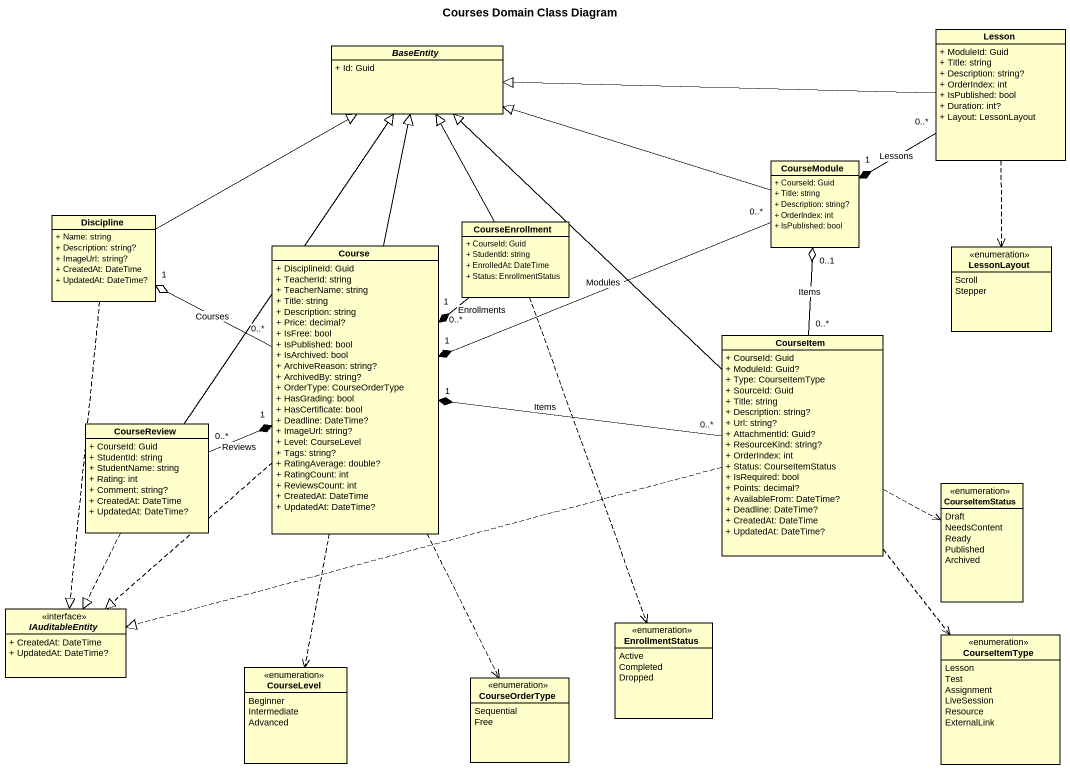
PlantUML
@startuml
title Courses Domain Class Diagram
hide circle
hide empty members
skinparam classAttributeIconSize 0
abstract class BaseEntity {
  + Id: Guid
}
class Lesson {
  + ModuleId: Guid
  + Title: string
  + Description: string?
  + OrderIndex: int
  + IsPublished: bool
  + Duration: int?
  + Layout: LessonLayout
}
class CourseModule {
  + CourseId: Guid
  + Title: string
  + Description: string?
  + OrderIndex: int
  + IsPublished: bool
}
class Discipline {
  + Name: string
  + Description: string?
  + ImageUrl: string?
  + CreatedAt: DateTime
  + UpdatedAt: DateTime?
}
class CourseEnrollment {
  + CourseId: Guid
  + StudentId: string
  + EnrolledAt: DateTime
  + Status: EnrollmentStatus
}
class Course {
  + DisciplineId: Guid
  + TeacherId: string
  + TeacherName: string
  + Title: string
  + Description: string
  + Price: decimal?
  + IsFree: bool
  + IsPublished: bool
  + IsArchived: bool
  + ArchiveReason: string?
  + ArchivedBy: string?
  + OrderType: CourseOrderType
  + HasGrading: bool
  + HasCertificate: bool
  + Deadline: DateTime?
  + ImageUrl: string?
  + Level: CourseLevel
  + Tags: string?
  + RatingAverage: double?
  + RatingCount: int
  + ReviewsCount: int
  + CreatedAt: DateTime
  + UpdatedAt: DateTime?
}
enum LessonLayout {
  Scroll
  Stepper
}
class CourseItem {
  + CourseId: Guid
  + ModuleId: Guid?
  + Type: CourseItemType
  + SourceId: Guid
  + Title: string
  + Description: string?
  + Url: string?
  + AttachmentId: Guid?
  + ResourceKind: string?
  + OrderIndex: int
  + Status: CourseItemStatus
  + IsRequired: bool
  + Points: decimal?
  + AvailableFrom: DateTime?
  + Deadline: DateTime?
  + CreatedAt: DateTime
  + UpdatedAt: DateTime?
}
class CourseReview {
  + CourseId: Guid
  + StudentId: string
  + StudentName: string
  + Rating: int
  + Comment: string?
  + CreatedAt: DateTime
  + UpdatedAt: DateTime?
}
enum CourseItemStatus {
  Draft
  NeedsContent
  Ready
  Published
  Archived
}
interface IAuditableEntity {
  + CreatedAt: DateTime
  + UpdatedAt: DateTime?
}
enum EnrollmentStatus {
  Active
  Completed
  Dropped
}
enum CourseLevel {
  Beginner
  Intermediate
  Advanced
}
enum CourseItemType {
  Lesson
  Test
  Assignment
  LiveSession
  Resource
  ExternalLink
}
enum CourseOrderType {
  Sequential
  Free
}
Lesson -left-|> BaseEntity
Lesson ..> LessonLayout
CourseModule -left-|> BaseEntity
CourseModule "1" *-right- "0..*" Lesson : Lessons
CourseModule "0..1" o-- "0..*" CourseItem : Items
Discipline -right-|> BaseEntity
Discipline "1" o-right- "0..*" Course : Courses
Discipline ..|> IAuditableEntity
CourseEnrollment -up-|> BaseEntity
CourseEnrollment ..> EnrollmentStatus
Course -up-|> BaseEntity
Course "1" *-right- "0..*" CourseModule : Modules
Course "1" *-up- "0..*" CourseEnrollment : Enrollments
Course "1" *-right- "0..*" CourseItem : Items
Course "1" *-left- "0..*" CourseReview : Reviews
Course ..|> IAuditableEntity
Course ..> CourseLevel
Course ..> CourseOrderType
CourseItem -up-|> BaseEntity
CourseItem .right.> CourseItemStatus
CourseItem .left.|> IAuditableEntity
CourseItem ..> CourseItemType
CourseReview -up-|> BaseEntity
CourseReview ..|> IAuditableEntity
@enduml
